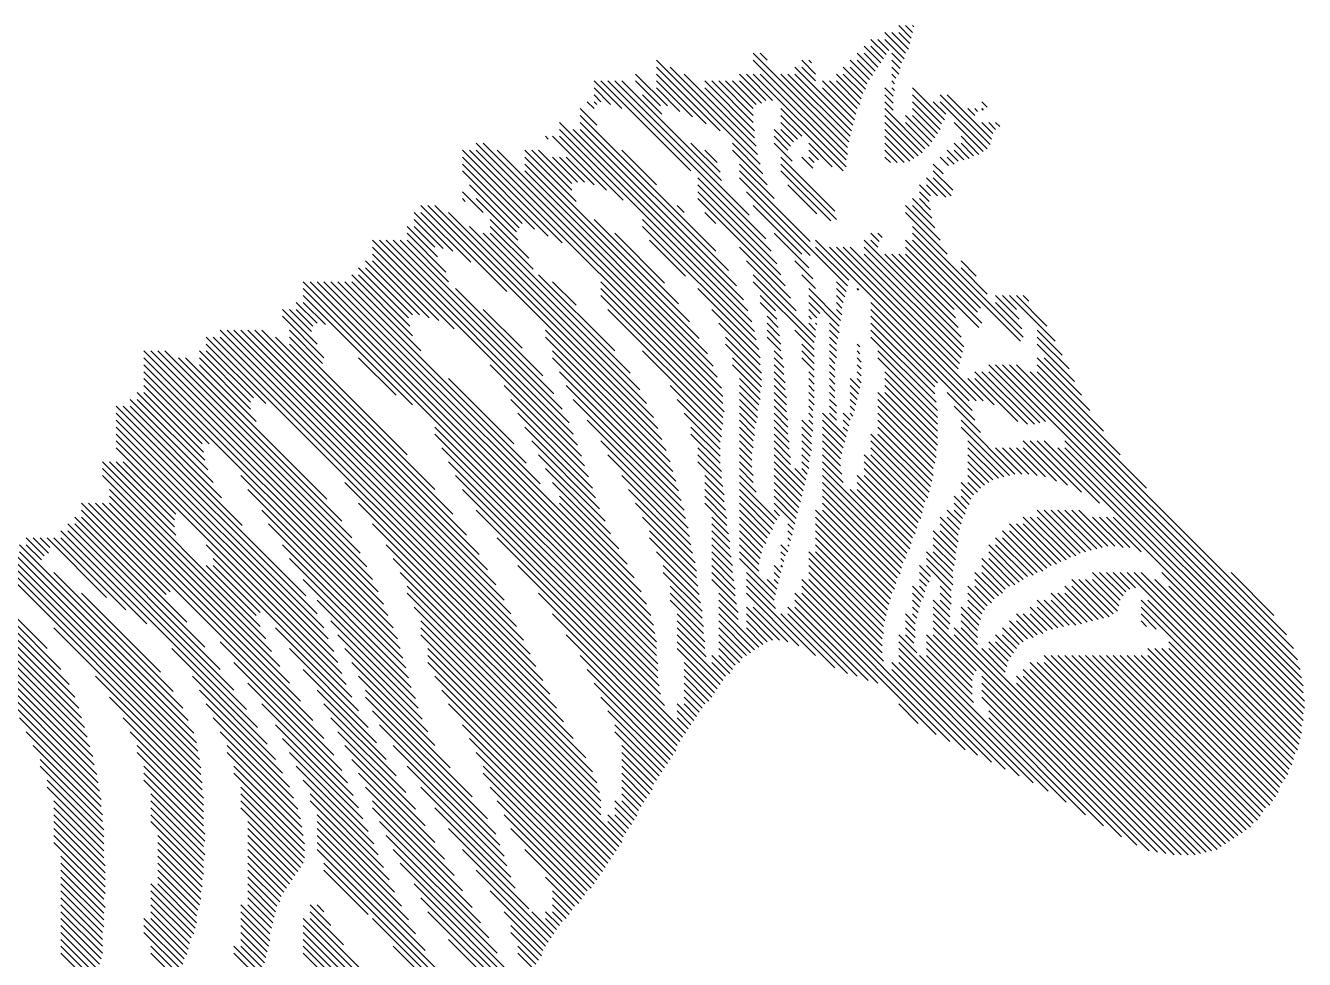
# Model space of a CAD drawing. Header units: inches. Extents: x 855 to 2282, y 843 to 2081.
# Drawn here: x 1631 to 2282, y 1605 to 2081 of the extents above; entities that cross this region are included whole.
import ezdxf

# ---------------------------------------------------------------- set-up
doc = ezdxf.new("R2010")
doc.units = ezdxf.units.IN
doc.header["$MEASUREMENT"] = 0
doc.layers.add('Layer 1', color=7, linetype='Continuous')

# ---------------------------------------------------------------- blocks, each defined once
blk = doc.blocks.new('block 4')
at = {"layer": 'Layer 1', "color": 7, "lineweight": 35}
for points in [[(2075.57, 2080.86), (2081.92, 2074.51)], [(2079.1, 2080.86), (2082.62, 2077.33)], [(2082.62, 2080.86), (2083.33, 2080.15)], [(2061.46, 2073.8), (2069.22, 2066.04)], [(2064.98, 2073.8), (2070.63, 2068.16)], [(2068.51, 2077.33), (2079.1, 2066.75)], [(2068.51, 2073.8), (2078.39, 2063.93)], [(2072.04, 2077.33), (2080.51, 2068.87)], [(2075.57, 2077.33), (2081.21, 2071.69)], [(2001.48, 2066.75), (2049.46, 2018.77)], [(2005.01, 2066.75), (2008.54, 2063.22)], [(2054.4, 2066.75), (2063.57, 2057.58)], [(2057.93, 2070.28), (2066.4, 2061.81)], [(2057.93, 2066.75), (2064.98, 2059.69)], [(2061.46, 2070.28), (2067.81, 2063.93)], [(2072.04, 2066.75), (2076.98, 2061.81)], [(1952.1, 2063.22), (2005.01, 2010.3)], [(1952.1, 2059.69), (1984.55, 2027.24)], [(1959.15, 2059.69), (2003.6, 2015.24)], [(2001.48, 2063.22), (2049.46, 2015.24)], [(2022.65, 2059.69), (2052.28, 2030.06)], [(2026.18, 2063.22), (2033.23, 2056.17)], [(2026.18, 2059.69), (2033.23, 2052.64)], [(2029.71, 2063.22), (2031.12, 2061.81)], [(2047.35, 2059.69), (2058.63, 2048.4)], [(2050.87, 2063.22), (2060.75, 2053.34)], [(2050.87, 2059.69), (2059.34, 2051.23)], [(2054.4, 2063.22), (2062.16, 2055.46)], [(2072.04, 2063.22), (2076.27, 2058.99)], [(2072.04, 2059.69), (2075.57, 2056.17)], [(1920.35, 2052.64), (1934.46, 2038.53)], [(1923.87, 2052.64), (1969.73, 2006.78)], [(1927.4, 2052.64), (2007.83, 1972.2)], [(1930.93, 2052.64), (1999.37, 1984.2)], [(1934.46, 2052.64), (1985.26, 2001.84)], [(1941.51, 2056.17), (1957.74, 2039.94)], [(1941.51, 2052.64), (1954.21, 2039.94)], [(1952.1, 2056.17), (1977.5, 2030.77)], [(1952.1, 2052.64), (1970.44, 2034.29)], [(1966.21, 2056.17), (2002.9, 2019.48)], [(1976.79, 2052.64), (2002.19, 2027.24)], [(1980.32, 2052.64), (2001.48, 2031.47)], [(1983.85, 2052.64), (2001.48, 2035)], [(1987.37, 2052.64), (2001.48, 2038.53)], [(1990.9, 2052.64), (2002.9, 2040.64)], [(1994.43, 2056.17), (2007.83, 2042.76)], [(1994.43, 2052.64), (2005.72, 2041.35)], [(1997.96, 2056.17), (2011.36, 2042.76)], [(2001.48, 2056.17), (2048.76, 2008.89)], [(2005.01, 2056.17), (2048.76, 2012.42)], [(2015.6, 2056.17), (2050.17, 2021.59)], [(2019.12, 2056.17), (2050.87, 2024.42)], [(2022.65, 2056.17), (2051.58, 2027.24)], [(2036.76, 2052.64), (2053.7, 2035.7)], [(2040.29, 2052.64), (2054.4, 2038.53)], [(2043.82, 2056.17), (2056.52, 2043.47)], [(2043.82, 2052.64), (2055.81, 2040.64)], [(2047.35, 2056.17), (2057.22, 2046.29)], [(2072.04, 2056.17), (2074.16, 2054.05)], [(2072.04, 2052.64), (2073.45, 2051.23)], [(1920.35, 2049.11), (1928.81, 2040.64)], [(1952.1, 2049.11), (1964.09, 2037.12)], [(1976.79, 2049.11), (2002.19, 2023.71)], [(2036.76, 2049.11), (2052.99, 2032.88)], [(2068.51, 2049.11), (2072.75, 2044.88)], [(2072.04, 2049.11), (2073.45, 2047.7)], [(2082.62, 2049.11), (2098.85, 2032.88)], [(1916.82, 2042.05), (1920.35, 2038.53)], [(1920.35, 2045.58), (1923.87, 2042.05)], [(1920.35, 2042.05), (1921.76, 2040.64)], [(1945.04, 2045.58), (1954.92, 2035.7)], [(2068.51, 2045.58), (2072.75, 2041.35)], [(2068.51, 2042.05), (2072.75, 2037.82)], [(2082.62, 2045.58), (2097.44, 2030.77)], [(2082.62, 2042.05), (2096.73, 2027.94)], [(2093.21, 2042.05), (2099.56, 2035.7)], [(2096.73, 2045.58), (2122.13, 2020.18)], [(2096.73, 2042.05), (2120.72, 2018.07)], [(2100.26, 2045.58), (2122.84, 2023)], [(2117.9, 2042.05), (2120.72, 2039.23)], [(2121.43, 2042.05), (2121.43, 2042.05)], [(1913.29, 2038.53), (1921.76, 2030.06)], [(1913.29, 2035), (1982.43, 1965.85)], [(2015.6, 2038.53), (2047.35, 2006.78)], [(2015.6, 2035), (2026.18, 2024.42)], [(2068.51, 2038.53), (2088.97, 2018.07)], [(2068.51, 2035), (2087.56, 2015.95)], [(2079.1, 2035), (2092.5, 2021.59)], [(2082.62, 2038.53), (2095.32, 2025.83)], [(2082.62, 2035), (2093.91, 2023.71)], [(2110.85, 2038.53), (2114.37, 2035)], [(2114.37, 2038.53), (2115.78, 2037.12)], [(2117.9, 2038.53), (2118.61, 2037.82)], [(1902.71, 2031.47), (1998.66, 1935.52)], [(1902.71, 2027.94), (2000.78, 1929.87)], [(1909.76, 2027.94), (1996.55, 1941.16)], [(1913.29, 2031.47), (1988.78, 1955.98)], [(1913.29, 2027.94), (1993.02, 1948.22)], [(2012.07, 2027.94), (2020.53, 2019.48)], [(2015.6, 2031.47), (2024.06, 2023)], [(2015.6, 2027.94), (2021.95, 2021.59)], [(2068.51, 2031.47), (2085.45, 2014.54)], [(2068.51, 2027.94), (2083.33, 2013.13)], [(2079.1, 2031.47), (2091.09, 2019.48)], [(2103.79, 2031.47), (2118.61, 2016.65)], [(2117.9, 2031.47), (2123.55, 2025.83)], [(2121.43, 2031.47), (2124.96, 2027.94)], [(2124.96, 2031.47), (2127.07, 2029.35)], [(1860.37, 2020.89), (1985.26, 1896)], [(1863.9, 2020.89), (1983.14, 1901.65)], [(1895.65, 2024.42), (1897.06, 2023)], [(1899.18, 2024.42), (1926.7, 1996.9)], [(1902.71, 2024.42), (1935.16, 1991.96)], [(1969.73, 2020.89), (1984.55, 2006.07)], [(1990.9, 2020.89), (2006.42, 2005.37)], [(2012.07, 2024.42), (2019.12, 2017.36)], [(2012.07, 2020.89), (2021.24, 2011.72)], [(2029.71, 2020.89), (2041.7, 2008.89)], [(2068.51, 2024.42), (2081.21, 2011.72)], [(2068.51, 2020.89), (2078.39, 2011.01)], [(2103.79, 2020.89), (2111.55, 2013.13)], [(2107.32, 2024.42), (2116.49, 2015.24)], [(2107.32, 2020.89), (2113.67, 2014.54)], [(1853.32, 2017.36), (1897.06, 1973.62)], [(1853.32, 2013.83), (1890.01, 1977.14)], [(1856.85, 2017.36), (1904.12, 1970.09)], [(1860.37, 2017.36), (1985.96, 1891.77)], [(1870.96, 2017.36), (1981.02, 1907.29)], [(1885.07, 2017.36), (1911.17, 1991.25)], [(1885.07, 2013.83), (1969.03, 1929.87)], [(1888.6, 2017.36), (1909.06, 1996.9)], [(1892.12, 2017.36), (1909.06, 2000.43)], [(1899.18, 2013.83), (1911.88, 2001.13)], [(1902.71, 2013.83), (1915.41, 2001.13)], [(1906.23, 2013.83), (1920.35, 1999.72)], [(1934.46, 2017.36), (1952.1, 1999.72)], [(1976.79, 2017.36), (1983.14, 2011.01)], [(1990.9, 2017.36), (2008.54, 1999.72)], [(2015.6, 2013.83), (2043.11, 1986.32)], [(2026.18, 2013.83), (2031.82, 2008.19)], [(2029.71, 2017.36), (2034.65, 2012.42)], [(2029.71, 2013.83), (2032.53, 2011.01)], [(2068.51, 2017.36), (2074.86, 2011.01)], [(2068.51, 2013.83), (2071.33, 2011.01)], [(2096.73, 2013.83), (2100.97, 2009.6)], [(2100.26, 2017.36), (2105.91, 2011.72)], [(2100.26, 2013.83), (2103.79, 2010.3)], [(2103.79, 2017.36), (2108.73, 2012.42)], [(1853.32, 2010.3), (1883.66, 1979.97)], [(1885.07, 2010.3), (1973.97, 1921.4)], [(1994.43, 2010.3), (2012.07, 1992.67)], [(2015.6, 2010.3), (2043.82, 1982.08)], [(2093.21, 2010.3), (2098.15, 2005.37)], [(2096.73, 2010.3), (2096.73, 2010.3)], [(1853.32, 2006.78), (1882.25, 1977.85)], [(1885.07, 2006.78), (1978.2, 1913.64)], [(1973.26, 2003.25), (2010.66, 1965.85)], [(1994.43, 2006.78), (2030.41, 1970.79)], [(1994.43, 2003.25), (2049.46, 1948.22)], [(2015.6, 2006.78), (2041, 1981.38)], [(2089.68, 2003.25), (2099.56, 1993.37)], [(2093.21, 2006.78), (2103.08, 1996.9)], [(2093.21, 2003.25), (2102.38, 1994.08)], [(1853.32, 1996.19), (1863.9, 1985.61)], [(1856.85, 1999.72), (1880.83, 1975.73)], [(1973.26, 1999.72), (2013.48, 1959.5)], [(1973.26, 1996.19), (2015.6, 1953.86)], [(1997.96, 1996.19), (2030.41, 1963.74)], [(2019.12, 1999.72), (2033.94, 1984.9)], [(2086.15, 1999.72), (2091.8, 1994.08)], [(2086.15, 1996.19), (2091.09, 1991.25)], [(2089.68, 1999.72), (2095.32, 1994.08)], [(1832.15, 1989.14), (1875.9, 1945.39)], [(1835.68, 1989.14), (1954.92, 1869.9)], [(1839.21, 1989.14), (1952.8, 1875.54)], [(1853.32, 1992.67), (1854.73, 1991.25)], [(1860.37, 1992.67), (1881.54, 1971.5)], [(1962.68, 1989.14), (1966.21, 1985.61)], [(1973.26, 1992.67), (2017.71, 1948.22)], [(2001.48, 1989.14), (2026.18, 1964.44)], [(2079.1, 1989.14), (2096.73, 1971.5)], [(2082.62, 1992.67), (2092.5, 1982.79)], [(2082.62, 1989.14), (2093.91, 1977.85)], [(2086.15, 1992.67), (2091.8, 1987.02)], [(1828.62, 1985.61), (1848.38, 1965.85)], [(1828.62, 1982.08), (1843.44, 1967.27)], [(1832.15, 1985.61), (1857.55, 1960.21)], [(1846.26, 1985.61), (1950.68, 1881.19)], [(1867.43, 1982.08), (1887.18, 1962.33)], [(1920.35, 1982.08), (1963.38, 1939.04)], [(1945.04, 1982.08), (2002.19, 1924.93)], [(1976.79, 1985.61), (1982.43, 1979.97)], [(2079.1, 1985.61), (2100.26, 1964.44)], [(1825.1, 1978.55), (1840.62, 1963.03)], [(1825.1, 1975.03), (1844.85, 1955.27)], [(1828.62, 1978.55), (1839.21, 1967.97)], [(1856.85, 1978.55), (1947.16, 1888.24)], [(1863.9, 1975.03), (1943.63, 1895.3)], [(1867.43, 1978.55), (1889.3, 1956.68)], [(1867.43, 1975.03), (1938.69, 1903.77)], [(1930.93, 1975.03), (1956.33, 1949.63)], [(1945.04, 1978.55), (2002.9, 1920.7)], [(2012.07, 1975.03), (2029.71, 1957.39)], [(2061.46, 1975.03), (2065.69, 1970.79)], [(2064.98, 1975.03), (2067.1, 1972.91)], [(2082.62, 1978.55), (2139.07, 1922.11)], [(2082.62, 1975.03), (2137.66, 1919.99)], [(1807.46, 1971.5), (1911.88, 1867.08)], [(1807.46, 1967.97), (1849.08, 1926.34)], [(1810.98, 1971.5), (1909.76, 1872.72)], [(1814.51, 1971.5), (1907.65, 1878.37)], [(1818.04, 1971.5), (1904.12, 1885.42)], [(1821.57, 1971.5), (1899.88, 1893.18)], [(1825.1, 1971.5), (1846.26, 1950.33)], [(1948.57, 1971.5), (1966.91, 1953.15)], [(1994.43, 1967.97), (2020.53, 1941.87)], [(2033.23, 1971.5), (2115.08, 1889.65)], [(2033.23, 1967.97), (2050.17, 1951.04)], [(2040.29, 1967.97), (2118.61, 1889.65)], [(2043.82, 1967.97), (2105.91, 1905.88)], [(2047.35, 1967.97), (2106.61, 1908.7)], [(2050.87, 1967.97), (2107.32, 1911.53)], [(2057.93, 1971.5), (2107.32, 1922.11)], [(2057.93, 1967.97), (2108.73, 1917.17)], [(2061.46, 1971.5), (2064.98, 1967.97)], [(2079.1, 1971.5), (2115.78, 1934.81)], [(2079.1, 1967.97), (2117.9, 1929.17)], [(2082.62, 1971.5), (2117.2, 1936.93)], [(1807.46, 1964.44), (1841.32, 1930.58)], [(2057.93, 1964.44), (2108.02, 1914.35)], [(2068.51, 1964.44), (2105.91, 1927.05)], [(2072.04, 1964.44), (2104.5, 1931.99)], [(2075.57, 1964.44), (2103.79, 1936.22)], [(2079.1, 1964.44), (2116.49, 1927.05)], [(1800.4, 1957.39), (1825.8, 1931.99)], [(1803.93, 1960.92), (1831.45, 1933.4)], [(1803.93, 1957.39), (1827.92, 1933.4)], [(1807.46, 1960.92), (1836.38, 1931.99)], [(1997.96, 1960.92), (2023.36, 1935.52)], [(2022.65, 1960.92), (2031.82, 1951.74)], [(2107.32, 1960.92), (2115.08, 1953.15)], [(2107.32, 1957.39), (2120.72, 1943.98)], [(1772.18, 1950.33), (1951.39, 1771.12)], [(1775.71, 1950.33), (1950.68, 1775.35)], [(1779.23, 1950.33), (1949.27, 1780.29)], [(1782.76, 1950.33), (1947.16, 1785.94)], [(1786.29, 1950.33), (1944.33, 1792.29)], [(1789.82, 1950.33), (1892.83, 1847.32)], [(1793.35, 1950.33), (1885.77, 1857.9)], [(1796.87, 1953.86), (1827.92, 1922.82)], [(1796.87, 1950.33), (1832.15, 1915.05)], [(1800.4, 1953.86), (1826.51, 1927.75)], [(1892.12, 1953.86), (1930.93, 1915.05)], [(1899.18, 1950.33), (1911.17, 1938.34)], [(1923.87, 1950.33), (1985.96, 1888.24)], [(2001.48, 1953.86), (2033.23, 1922.11)], [(2001.48, 1950.33), (2032.53, 1919.29)], [(2026.18, 1953.86), (2033.23, 1946.8)], [(2043.82, 1950.33), (2048.76, 1945.39)], [(1772.18, 1946.8), (1952.1, 1766.89)], [(1772.18, 1943.28), (1827.92, 1887.54)], [(1849.79, 1946.8), (1894.24, 1902.35)], [(1923.87, 1946.8), (1986.67, 1884.01)], [(1923.87, 1943.28), (1985.96, 1881.19)], [(1973.26, 1946.8), (2004.31, 1915.76)], [(2005.01, 1943.28), (2012.77, 1935.52)], [(2029.71, 1946.8), (2045.93, 1930.58)], [(2029.71, 1943.28), (2045.23, 1927.75)], [(2043.82, 1946.8), (2048.05, 1942.57)], [(2043.82, 1943.28), (2047.35, 1939.75)], [(2054.4, 1946.8), (2055.11, 1946.1)], [(2124.96, 1943.28), (2136.95, 1931.28)], [(2128.48, 1943.28), (2135.54, 1936.22)], [(2132.01, 1943.28), (2155.3, 1919.99)], [(2135.54, 1943.28), (2151.06, 1927.75)], [(2139.07, 1943.28), (2141.89, 1940.45)], [(1761.6, 1936.22), (1779.23, 1918.58)], [(1765.12, 1936.22), (1776.41, 1924.93)], [(1768.65, 1939.75), (1779.23, 1929.17)], [(1768.65, 1936.22), (1777.12, 1927.75)], [(1772.18, 1939.75), (1783.47, 1928.46)], [(1863.9, 1936.22), (1883.66, 1916.47)], [(1927.4, 1936.22), (1985.96, 1877.66)], [(1980.32, 1936.22), (2005.01, 1911.53)], [(2005.01, 1939.75), (2013.48, 1931.28)], [(2029.71, 1939.75), (2035.35, 1934.1)], [(2029.71, 1936.22), (2033.94, 1931.99)], [(2043.82, 1939.75), (2046.64, 1936.93)], [(2043.82, 1936.22), (2046.64, 1933.4)], [(2061.46, 1939.75), (2111.55, 1889.65)], [(2061.46, 1936.22), (2112.96, 1884.72)], [(2124.96, 1939.75), (2138.36, 1926.34)], [(1761.6, 1932.69), (1782.76, 1911.53)], [(1983.85, 1929.17), (2005.01, 1908)], [(2008.54, 1932.69), (2014.18, 1927.05)], [(2008.54, 1929.17), (2014.89, 1922.82)], [(2029.71, 1932.69), (2031.12, 1931.28)], [(2029.71, 1929.17), (2033.23, 1925.64)], [(2033.23, 1929.17), (2033.94, 1928.46)], [(2040.29, 1929.17), (2045.23, 1924.23)], [(2061.46, 1932.69), (2095.32, 1898.83)], [(2061.46, 1929.17), (2093.91, 1896.71)], [(1729.85, 1925.64), (1880.83, 1774.65)], [(1733.37, 1925.64), (1878.01, 1781)], [(1736.9, 1925.64), (1874.48, 1788.05)], [(1740.43, 1925.64), (1870.25, 1795.82)], [(1743.96, 1925.64), (1866.02, 1803.58)], [(1747.48, 1925.64), (1861.78, 1811.34)], [(1751.01, 1925.64), (1855.43, 1821.22)], [(1765.12, 1925.64), (1782.06, 1908.7)], [(1895.65, 1925.64), (1957.03, 1864.25)], [(2008.54, 1925.64), (2015.6, 1918.58)], [(2022.65, 1925.64), (2032.53, 1915.76)], [(2040.29, 1925.64), (2044.52, 1921.4)], [(2061.46, 1925.64), (2093.91, 1893.18)], [(2146.12, 1925.64), (2158.82, 1912.94)], [(1722.79, 1922.11), (1890.71, 1754.19)], [(1722.79, 1918.58), (1753.13, 1888.24)], [(1726.32, 1922.11), (1887.89, 1760.54)], [(1729.85, 1922.11), (1884.36, 1767.59)], [(1758.07, 1922.11), (1848.38, 1831.8)], [(1765.12, 1922.11), (1825.1, 1862.14)], [(1765.12, 1918.58), (1839.21, 1844.5)], [(1895.65, 1922.11), (1959.15, 1858.61)], [(1987.37, 1922.11), (2005.72, 1903.77)], [(1987.37, 1918.58), (2005.72, 1900.24)], [(2008.54, 1922.11), (2015.6, 1915.05)], [(2026.18, 1918.58), (2032.53, 1912.23)], [(2040.29, 1922.11), (2043.82, 1918.58)], [(2040.29, 1918.58), (2043.82, 1915.05)], [(2054.4, 1918.58), (2055.81, 1917.17)], [(2061.46, 1922.11), (2094.62, 1888.95)], [(2146.12, 1922.11), (2162.35, 1905.88)], [(2146.12, 1918.58), (2165.17, 1899.53)], [(1691.04, 1915.05), (1807.46, 1798.64)], [(1691.04, 1911.53), (1810.28, 1792.29)], [(1694.57, 1915.05), (1804.63, 1804.99)], [(1698.1, 1915.05), (1801.11, 1812.04)], [(1701.62, 1915.05), (1796.87, 1819.8)], [(1708.68, 1911.53), (1791.93, 1828.27)], [(1712.21, 1911.53), (1784.17, 1839.56)], [(1719.26, 1915.05), (1745.37, 1888.95)], [(1719.26, 1911.53), (1745.37, 1885.42)], [(1722.79, 1915.05), (1746.78, 1891.07)], [(1800.4, 1911.53), (1819.45, 1892.48)], [(1899.18, 1915.05), (1960.56, 1853.67)], [(1899.18, 1911.53), (1961.97, 1848.73)], [(1945.04, 1915.05), (1985.26, 1874.84)], [(1990.9, 1911.53), (2005.72, 1896.71)], [(2012.07, 1915.05), (2016.3, 1910.82)], [(2012.07, 1911.53), (2017.01, 1906.59)], [(2026.18, 1915.05), (2032.53, 1908.7)], [(2026.18, 1911.53), (2032.53, 1905.18)], [(2040.29, 1915.05), (2043.82, 1911.53)], [(2040.29, 1911.53), (2043.11, 1908.7)], [(2054.4, 1915.05), (2055.81, 1913.64)], [(2054.4, 1911.53), (2056.52, 1909.41)], [(2064.98, 1915.05), (2095.32, 1884.72)], [(2064.98, 1911.53), (2095.32, 1881.19)], [(2146.12, 1911.53), (2172.93, 1884.72)], [(2149.65, 1911.53), (2168.7, 1892.48)], [(1691.04, 1908), (1813.1, 1785.94)], [(1691.04, 1904.47), (1815.22, 1780.29)], [(1719.26, 1908), (1748.19, 1879.07)], [(1867.43, 1908), (1914, 1861.43)], [(1902.71, 1904.47), (1963.38, 1843.79)], [(1990.9, 1908), (2005.01, 1893.89)], [(2012.07, 1908), (2017.01, 1903.06)], [(2012.07, 1904.47), (2017.71, 1898.83)], [(2029.71, 1904.47), (2032.53, 1901.65)], [(2040.29, 1908), (2043.11, 1905.18)], [(2040.29, 1904.47), (2043.11, 1901.65)], [(2054.4, 1908), (2056.52, 1905.88)], [(2054.4, 1904.47), (2056.52, 1902.35)], [(2068.51, 1904.47), (2095.32, 1877.66)], [(2114.37, 1904.47), (2141.18, 1877.66)], [(2117.9, 1904.47), (2144.71, 1877.66)], [(2121.43, 1908), (2150.36, 1879.07)], [(2121.43, 1904.47), (2147.53, 1878.37)], [(2124.96, 1908), (2280.18, 1752.78)], [(2128.48, 1908), (2278.77, 1757.72)], [(2132.01, 1908), (2276.65, 1763.36)], [(2135.54, 1908), (2273.12, 1770.42)], [(2142.6, 1904.47), (2201.86, 1845.2)], [(2146.12, 1908), (2179.99, 1874.13)], [(2146.12, 1904.47), (2188.46, 1862.14)], [(1691.04, 1900.94), (1724.2, 1867.78)], [(1691.04, 1897.42), (1720.67, 1867.78)], [(1846.26, 1900.94), (1879.42, 1867.78)], [(1874.48, 1897.42), (1915.41, 1856.49)], [(1906.23, 1897.42), (1964.8, 1838.85)], [(1959.15, 1897.42), (1985.26, 1871.31)], [(1994.43, 1900.94), (2005.01, 1890.36)], [(1994.43, 1897.42), (2004.31, 1887.54)], [(2012.07, 1900.94), (2017.71, 1895.3)], [(2012.07, 1897.42), (2018.42, 1891.07)], [(2029.71, 1900.94), (2032.53, 1898.12)], [(2029.71, 1897.42), (2032.53, 1894.59)], [(2040.29, 1900.94), (2043.11, 1898.12)], [(2040.29, 1897.42), (2043.11, 1894.59)], [(2050.87, 1900.94), (2055.81, 1896)], [(2050.87, 1897.42), (2055.11, 1893.18)], [(2054.4, 1900.94), (2056.52, 1898.83)], [(2068.51, 1900.94), (2095.32, 1874.13)], [(2068.51, 1897.42), (2095.32, 1870.6)], [(2110.85, 1900.94), (2124.25, 1887.54)], [(2114.37, 1900.94), (2136.25, 1879.07)], [(1683.98, 1890.36), (1726.32, 1848.03)], [(1687.51, 1893.89), (1722.08, 1859.32)], [(1687.51, 1890.36), (1723.5, 1854.38)], [(1691.04, 1893.89), (1721.38, 1863.55)], [(1878.01, 1890.36), (1917.52, 1850.85)], [(1909.76, 1890.36), (1966.21, 1833.92)], [(1962.68, 1890.36), (1984.55, 1868.49)], [(1994.43, 1893.89), (2003.6, 1884.72)], [(1994.43, 1890.36), (2003.6, 1881.19)], [(2012.07, 1893.89), (2018.42, 1887.54)], [(2012.07, 1890.36), (2018.42, 1884.01)], [(2029.71, 1893.89), (2032.53, 1891.07)], [(2029.71, 1890.36), (2032.53, 1887.54)], [(2040.29, 1893.89), (2043.11, 1891.07)], [(2040.29, 1890.36), (2043.82, 1886.83)], [(2050.87, 1893.89), (2054.4, 1890.36)], [(2050.87, 1890.36), (2053.7, 1887.54)], [(2064.98, 1893.89), (2094.62, 1864.25)], [(2064.98, 1890.36), (2094.62, 1860.73)], [(2068.51, 1893.89), (2095.32, 1867.08)], [(2100.26, 1893.89), (2114.37, 1879.78)], [(1676.93, 1886.83), (1773.59, 1790.17)], [(1676.93, 1883.3), (1779.23, 1781)], [(1680.46, 1886.83), (1741.13, 1826.15)], [(1683.98, 1886.83), (1730.55, 1840.27)], [(1881.54, 1883.3), (1919.64, 1845.2)], [(1966.21, 1883.3), (1984.55, 1864.96)], [(1994.43, 1886.83), (2002.9, 1878.37)], [(1994.43, 1883.3), (2002.19, 1875.54)], [(2012.07, 1886.83), (2019.12, 1879.78)], [(2012.07, 1883.3), (2019.12, 1876.25)], [(2029.71, 1886.83), (2031.82, 1884.72)], [(2029.71, 1883.3), (2031.82, 1881.19)], [(2036.76, 1883.3), (2048.76, 1871.31)], [(2040.29, 1886.83), (2043.82, 1883.3)], [(2040.29, 1883.3), (2043.82, 1879.78)], [(2047.35, 1883.3), (2050.87, 1879.78)], [(2050.87, 1886.83), (2052.99, 1884.72)], [(2050.87, 1883.3), (2052.28, 1881.89)], [(2064.98, 1886.83), (2093.91, 1857.9)], [(2064.98, 1883.3), (2093.21, 1855.08)], [(2103.79, 1886.83), (2117.2, 1873.43)], [(1676.93, 1879.78), (1782.76, 1773.94)], [(1916.82, 1879.78), (1966.91, 1829.68)], [(1994.43, 1879.78), (2002.19, 1872.02)], [(2012.07, 1879.78), (2019.12, 1872.72)], [(2026.18, 1879.78), (2031.82, 1874.13)], [(2029.71, 1879.78), (2031.82, 1877.66)], [(2036.76, 1879.78), (2048.05, 1868.49)], [(2047.35, 1879.78), (2050.17, 1876.95)], [(2064.98, 1879.78), (2093.21, 1851.55)], [(2107.32, 1879.78), (2134.83, 1852.26)], [(1676.93, 1876.25), (1784.88, 1768.3)], [(1676.93, 1872.72), (1787.7, 1761.95)], [(1839.21, 1876.25), (1952.1, 1763.36)], [(1839.21, 1872.72), (1952.1, 1759.83)], [(1885.07, 1876.25), (1921.05, 1840.27)], [(1969.73, 1876.25), (1984.55, 1861.43)], [(1969.73, 1872.72), (1984.55, 1857.9)], [(1994.43, 1876.25), (2001.48, 1869.19)], [(1994.43, 1872.72), (2001.48, 1865.67)], [(2012.07, 1876.25), (2019.83, 1868.49)], [(2012.07, 1872.72), (2019.83, 1864.96)], [(2026.18, 1876.25), (2031.12, 1871.31)], [(2026.18, 1872.72), (2031.12, 1867.78)], [(2036.76, 1876.25), (2047.35, 1865.67)], [(2036.76, 1872.72), (2046.64, 1862.84)], [(2047.35, 1876.25), (2049.46, 1874.13)], [(2061.46, 1872.72), (2091.09, 1843.09)], [(2064.98, 1876.25), (2092.5, 1848.73)], [(2064.98, 1872.72), (2091.8, 1845.91)], [(2107.32, 1876.25), (2132.01, 1851.55)], [(1676.93, 1869.19), (1789.82, 1756.3)], [(1676.93, 1865.67), (1791.93, 1750.66)], [(1842.73, 1865.67), (1952.8, 1755.6)], [(1888.6, 1869.19), (1923.17, 1834.62)], [(1923.87, 1869.19), (1968.32, 1824.74)], [(1973.26, 1865.67), (1985.26, 1853.67)], [(1994.43, 1869.19), (2000.78, 1862.84)], [(1994.43, 1865.67), (2000.78, 1859.32)], [(2012.07, 1869.19), (2020.53, 1860.73)], [(2012.07, 1865.67), (2020.53, 1857.2)], [(2026.18, 1869.19), (2031.12, 1864.25)], [(2026.18, 1865.67), (2030.41, 1861.43)], [(2036.76, 1869.19), (2045.93, 1860.02)], [(2036.76, 1865.67), (2045.93, 1856.49)], [(2061.46, 1869.19), (2090.38, 1840.27)], [(2061.46, 1865.67), (2088.97, 1838.15)], [(2110.85, 1869.19), (2129.19, 1850.85)], [(2110.85, 1865.67), (2126.37, 1850.14)], [(2124.96, 1865.67), (2138.36, 1852.26)], [(2128.48, 1865.67), (2141.89, 1852.26)], [(2132.01, 1865.67), (2146.12, 1851.55)], [(2135.54, 1865.67), (2150.36, 1850.85)], [(2139.07, 1869.19), (2161.65, 1846.62)], [(2139.07, 1865.67), (2156, 1848.73)], [(2142.6, 1869.19), (2168.7, 1843.09)], [(2146.12, 1869.19), (2177.87, 1837.44)], [(2149.65, 1869.19), (2282.3, 1736.55)], [(2156.71, 1865.67), (2281.59, 1740.78)], [(2160.23, 1869.19), (2280.88, 1748.54)], [(2160.23, 1865.67), (2281.59, 1744.31)], [(1669.87, 1858.61), (1707.27, 1821.22)], [(1673.4, 1858.61), (1706.56, 1825.45)], [(1676.93, 1858.61), (1706.56, 1828.98)], [(1680.46, 1858.61), (1707.27, 1831.8)], [(1846.26, 1858.61), (1952.8, 1752.07)], [(1892.12, 1862.14), (1925.99, 1828.27)], [(1927.4, 1862.14), (1969.03, 1820.51)], [(1973.26, 1862.14), (1985.26, 1850.14)], [(1973.26, 1858.61), (1985.96, 1845.91)], [(1994.43, 1862.14), (2000.78, 1855.79)], [(1994.43, 1858.61), (2001.48, 1851.55)], [(2012.07, 1862.14), (2027.59, 1846.62)], [(2012.07, 1858.61), (2026.88, 1843.79)], [(2026.18, 1862.14), (2029.71, 1858.61)], [(2026.18, 1858.61), (2029.71, 1855.08)], [(2036.76, 1862.14), (2046.64, 1852.26)], [(2036.76, 1858.61), (2047.35, 1848.03)], [(2057.93, 1862.14), (2087.56, 1832.5)], [(2057.93, 1858.61), (2086.86, 1829.68)], [(2061.46, 1862.14), (2088.27, 1835.33)], [(2110.85, 1862.14), (2123.55, 1849.44)], [(2110.85, 1858.61), (2121.43, 1848.03)], [(1669.87, 1855.08), (1750.31, 1774.65)], [(1669.87, 1851.55), (1753.13, 1768.3)], [(1740.43, 1851.55), (1818.04, 1773.94)], [(1849.79, 1851.55), (1952.8, 1748.54)], [(1895.65, 1855.08), (1928.81, 1821.92)], [(1934.46, 1851.55), (1969.73, 1816.28)], [(1976.79, 1851.55), (1986.67, 1841.68)], [(1994.43, 1855.08), (2001.48, 1848.03)], [(1994.43, 1851.55), (2002.9, 1843.09)], [(2012.07, 1855.08), (2026.18, 1840.97)], [(2012.07, 1851.55), (2025.47, 1838.15)], [(2022.65, 1855.08), (2028.3, 1849.44)], [(2026.18, 1855.08), (2029, 1852.26)], [(2036.76, 1855.08), (2079.8, 1812.04)], [(2036.76, 1851.55), (2079.1, 1809.22)], [(2054.4, 1851.55), (2084.03, 1821.92)], [(2057.93, 1855.08), (2085.45, 1827.57)], [(2057.93, 1851.55), (2084.74, 1824.74)], [(2110.85, 1855.08), (2119.31, 1846.62)], [(2110.85, 1851.55), (2117.2, 1845.2)], [(1673.4, 1844.5), (1755.95, 1761.95)], [(1743.96, 1844.5), (1820.16, 1768.3)], [(1793.35, 1848.03), (1894.24, 1747.13)], [(1853.32, 1844.5), (1953.51, 1744.31)], [(1899.18, 1848.03), (1933.05, 1814.16)], [(1937.98, 1844.5), (1970.44, 1812.04)], [(1976.79, 1848.03), (1986.67, 1838.15)], [(1976.79, 1844.5), (1987.37, 1833.92)], [(1994.43, 1848.03), (2013.48, 1828.98)], [(1994.43, 1844.5), (2012.07, 1826.86)], [(2012.07, 1848.03), (2024.77, 1835.33)], [(2012.07, 1844.5), (2024.06, 1832.5)], [(2036.76, 1848.03), (2077.68, 1807.1)], [(2036.76, 1844.5), (2076.98, 1804.28)], [(2050.87, 1844.5), (2081.21, 1814.16)], [(2054.4, 1848.03), (2082.62, 1819.8)], [(2054.4, 1844.5), (2081.92, 1816.98)], [(2107.32, 1848.03), (2113.67, 1841.68)], [(2107.32, 1844.5), (2112.26, 1839.56)], [(2110.85, 1848.03), (2115.78, 1843.09)], [(1673.4, 1840.97), (1760.18, 1754.19)], [(1902.71, 1840.97), (1937.28, 1806.4)], [(1976.79, 1840.97), (1988.08, 1829.68)], [(1994.43, 1840.97), (2011.36, 1824.04)], [(2012.07, 1840.97), (2023.36, 1829.68)], [(2036.76, 1840.97), (2076.27, 1801.46)], [(2103.79, 1840.97), (2110.14, 1834.62)], [(2107.32, 1840.97), (2111.55, 1836.74)], [(1659.29, 1837.44), (1704.45, 1792.29)], [(1659.29, 1833.92), (1702.33, 1790.88)], [(1662.82, 1837.44), (1782.76, 1717.5)], [(1666.35, 1837.44), (1777.12, 1726.67)], [(1669.87, 1837.44), (1770.77, 1736.55)], [(1673.4, 1837.44), (1765.12, 1745.72)], [(1751.01, 1833.92), (1821.57, 1763.36)], [(1800.4, 1837.44), (1897.77, 1740.08)], [(1860.37, 1833.92), (1954.21, 1740.08)], [(1902.71, 1837.44), (1940.81, 1799.34)], [(1941.51, 1837.44), (1971.85, 1807.1)], [(1976.79, 1837.44), (1988.08, 1826.15)], [(1994.43, 1837.44), (2009.95, 1821.92)], [(1994.43, 1833.92), (2008.54, 1819.8)], [(2012.07, 1837.44), (2022.65, 1826.86)], [(2012.07, 1833.92), (2014.89, 1831.09)], [(2033.23, 1833.92), (2073.45, 1793.7)], [(2036.76, 1837.44), (2074.86, 1799.34)], [(2036.76, 1833.92), (2074.16, 1796.52)], [(2100.26, 1833.92), (2107.32, 1826.86)], [(2103.79, 1837.44), (2109.43, 1831.8)], [(2103.79, 1833.92), (2108.02, 1829.68)], [(2146.12, 1833.92), (2168, 1812.04)], [(2149.65, 1833.92), (2170.82, 1812.75)], [(2153.18, 1833.92), (2173.64, 1813.45)], [(2156.71, 1833.92), (2176.46, 1814.16)], [(2160.23, 1833.92), (2179.28, 1814.87)], [(2163.76, 1833.92), (2182.11, 1815.57)], [(2167.29, 1833.92), (2185.63, 1815.57)], [(1652.23, 1826.86), (1736.9, 1742.19)], [(1655.76, 1830.39), (1722.08, 1764.07)], [(1655.76, 1826.86), (1729.85, 1752.78)], [(1659.29, 1830.39), (1712.91, 1776.77)], [(1754.54, 1826.86), (1822.98, 1758.42)], [(1807.46, 1826.86), (1901.3, 1733.02)], [(1945.04, 1830.39), (1972.56, 1802.87)], [(1980.32, 1830.39), (1988.78, 1821.92)], [(1980.32, 1826.86), (1989.49, 1817.69)], [(1994.43, 1830.39), (2007.83, 1816.98)], [(1994.43, 1826.86), (2006.42, 1814.87)], [(2019.12, 1826.86), (2021.95, 1824.04)], [(2033.23, 1830.39), (2072.04, 1791.58)], [(2033.23, 1826.86), (2071.33, 1788.76)], [(2096.73, 1830.39), (2105.91, 1821.22)], [(2096.73, 1826.86), (2105.91, 1817.69)], [(2100.26, 1830.39), (2106.61, 1824.04)], [(2132.01, 1826.86), (2153.18, 1805.69)], [(2135.54, 1826.86), (2156, 1806.4)], [(2139.07, 1830.39), (2160.94, 1808.52)], [(2139.07, 1826.86), (2158.12, 1807.81)], [(2142.6, 1830.39), (2163.06, 1809.93)], [(2146.12, 1830.39), (2165.88, 1810.63)], [(2174.35, 1830.39), (2189.87, 1814.87)], [(2177.87, 1830.39), (2193.4, 1814.87)], [(2181.4, 1830.39), (2199.04, 1812.75)], [(2184.93, 1830.39), (2282.3, 1733.02)], [(1631.07, 1819.8), (1640.24, 1810.63)], [(1634.6, 1819.8), (1642.36, 1812.04)], [(1638.12, 1819.8), (1643.06, 1814.87)], [(1641.65, 1819.8), (1671.99, 1789.47)], [(1645.18, 1819.8), (1681.87, 1783.12)], [(1648.71, 1823.33), (1748.9, 1723.14)], [(1648.71, 1819.8), (1692.45, 1776.06)], [(1652.23, 1823.33), (1743.25, 1732.32)], [(1870.96, 1819.8), (1956.33, 1734.43)], [(1948.57, 1823.33), (1972.56, 1799.34)], [(1948.57, 1819.8), (1973.26, 1795.11)], [(1980.32, 1823.33), (1989.49, 1814.16)], [(1980.32, 1819.8), (1990.2, 1809.93)], [(1994.43, 1823.33), (2005.72, 1812.04)], [(1994.43, 1819.8), (2005.01, 1809.22)], [(2019.12, 1823.33), (2021.24, 1821.22)], [(2019.12, 1819.8), (2020.53, 1818.39)], [(2033.23, 1823.33), (2070.63, 1785.94)], [(2033.23, 1819.8), (2069.92, 1783.12)], [(2093.21, 1823.33), (2104.5, 1812.04)], [(2093.21, 1819.8), (2104.5, 1808.52)], [(2096.73, 1823.33), (2105.2, 1814.87)], [(2124.96, 1819.8), (2144.01, 1800.75)], [(2128.48, 1823.33), (2148.95, 1802.87)], [(2128.48, 1819.8), (2146.12, 1802.17)], [(2132.01, 1823.33), (2151.06, 1804.28)], [(1613.43, 1812.75), (1719.26, 1706.92)], [(1616.96, 1812.75), (1718.56, 1711.15)], [(1620.48, 1812.75), (1717.85, 1715.38)], [(1624.01, 1812.75), (1716.44, 1720.32)], [(1627.54, 1816.28), (1710.8, 1733.02)], [(1627.54, 1812.75), (1713.62, 1726.67)], [(1631.07, 1816.28), (1638.83, 1808.52)], [(1645.18, 1812.75), (1645.18, 1812.75)], [(1722.79, 1816.28), (1794.05, 1745.02)], [(1761.6, 1816.28), (1824.39, 1753.48)], [(1814.51, 1816.28), (1904.82, 1725.97)], [(1952.1, 1812.75), (1973.97, 1790.88)], [(1980.32, 1816.28), (1990.9, 1805.69)], [(1980.32, 1812.75), (1990.9, 1802.17)], [(1994.43, 1816.28), (2004.31, 1806.4)], [(1994.43, 1812.75), (2004.31, 1802.87)], [(2015.6, 1816.28), (2019.12, 1812.75)], [(2015.6, 1812.75), (2017.71, 1810.63)], [(2019.12, 1816.28), (2019.83, 1815.57)], [(2029.71, 1812.75), (2067.81, 1774.65)], [(2033.23, 1816.28), (2069.22, 1780.29)], [(2033.23, 1812.75), (2068.51, 1777.47)], [(2089.68, 1812.75), (2103.08, 1799.34)], [(2093.21, 1816.28), (2103.79, 1805.69)], [(2093.21, 1812.75), (2103.08, 1802.87)], [(2121.43, 1816.28), (2139.07, 1798.64)], [(2121.43, 1812.75), (2136.95, 1797.23)], [(2124.96, 1816.28), (2141.18, 1800.05)], [(1595.79, 1805.69), (1648.71, 1752.78)], [(1613.43, 1809.22), (1719.97, 1702.68)], [(1722.79, 1805.69), (1748.19, 1780.29)], [(1726.32, 1809.22), (1796.87, 1738.67)], [(1726.32, 1805.69), (1750.31, 1781.7)], [(1765.12, 1809.22), (1825.8, 1748.54)], [(1818.04, 1809.22), (1909.76, 1717.5)], [(1881.54, 1805.69), (1966.91, 1720.32)], [(1955.62, 1805.69), (1974.67, 1786.64)], [(1980.32, 1809.22), (1991.61, 1797.93)], [(1980.32, 1805.69), (1992.31, 1793.7)], [(1994.43, 1809.22), (2012.77, 1790.88)], [(2012.07, 1805.69), (2015.6, 1802.17)], [(2015.6, 1809.22), (2017.01, 1807.81)], [(2015.6, 1805.69), (2016.3, 1804.99)], [(2029.71, 1809.22), (2067.81, 1771.12)], [(2029.71, 1805.69), (2067.1, 1768.3)], [(2086.15, 1805.69), (2091.8, 1800.05)], [(2089.68, 1809.22), (2103.08, 1795.82)], [(2089.68, 1805.69), (2102.38, 1792.99)], [(2117.9, 1809.22), (2132.01, 1795.11)], [(2117.9, 1805.69), (2129.9, 1793.7)], [(2121.43, 1809.22), (2134.83, 1795.82)], [(1578.15, 1798.64), (1663.52, 1713.27)], [(1581.68, 1798.64), (1662.11, 1718.2)], [(1585.21, 1802.17), (1659.29, 1728.08)], [(1585.21, 1798.64), (1660.7, 1723.14)], [(1588.73, 1802.17), (1657.88, 1733.02)], [(1592.26, 1802.17), (1655.76, 1738.67)], [(1595.79, 1802.17), (1652.94, 1745.02)], [(1645.18, 1802.17), (1705.86, 1741.49)], [(1772.18, 1798.64), (1827.21, 1743.6)], [(1821.57, 1802.17), (1916.11, 1707.62)], [(1955.62, 1802.17), (1975.38, 1782.41)], [(1980.32, 1802.17), (1992.31, 1790.17)], [(1980.32, 1798.64), (1993.02, 1785.94)], [(1997.96, 1802.17), (2012.07, 1788.05)], [(1997.96, 1798.64), (2012.77, 1783.82)], [(2008.54, 1798.64), (2013.48, 1793.7)], [(2012.07, 1802.17), (2014.89, 1799.34)], [(2012.07, 1798.64), (2014.18, 1796.52)], [(2026.18, 1798.64), (2067.81, 1757.01)], [(2029.71, 1802.17), (2067.1, 1764.77)], [(2029.71, 1798.64), (2067.1, 1761.24)], [(2086.15, 1802.17), (2091.09, 1797.23)], [(2086.15, 1798.64), (2089.68, 1795.11)], [(2114.37, 1802.17), (2126.37, 1790.17)], [(2114.37, 1798.64), (2124.25, 1788.76)], [(2117.9, 1802.17), (2128.48, 1791.58)], [(2163.76, 1798.64), (2182.81, 1779.59)], [(2167.29, 1798.64), (2184.93, 1781)], [(2170.82, 1798.64), (2187.05, 1782.41)], [(2174.35, 1802.17), (2188.46, 1788.05)], [(2174.35, 1798.64), (2187.75, 1785.23)], [(2177.87, 1802.17), (2189.87, 1790.17)], [(2181.4, 1802.17), (2191.28, 1792.29)], [(2184.93, 1802.17), (2193.4, 1793.7)], [(2188.46, 1802.17), (2196.22, 1794.4)], [(2191.98, 1802.17), (2279.47, 1714.68)], [(2195.51, 1802.17), (2280.18, 1717.5)], [(2199.04, 1802.17), (2280.88, 1720.32)], [(2206.1, 1798.64), (2280.88, 1723.85)], [(2209.62, 1802.17), (2281.59, 1730.2)], [(2244.9, 1802.17), (2266.77, 1780.29)], [(1571.1, 1795.11), (1667.05, 1699.15)], [(1574.62, 1795.11), (1665.64, 1704.09)], [(1578.15, 1795.11), (1664.93, 1708.33)], [(1825.1, 1795.11), (1919.64, 1700.57)], [(1959.15, 1795.11), (1975.38, 1778.88)], [(1997.96, 1795.11), (2033.23, 1759.83)], [(2026.18, 1795.11), (2109.43, 1711.85)], [(2082.62, 1795.11), (2088.27, 1789.47)], [(2086.15, 1795.11), (2088.97, 1792.29)], [(2096.73, 1795.11), (2102.38, 1789.47)], [(2110.85, 1795.11), (2120.72, 1785.23)], [(2114.37, 1795.11), (2122.84, 1786.64)], [(2160.23, 1795.11), (2177.17, 1778.18)], [(2163.76, 1795.11), (2179.99, 1778.88)], [(2213.15, 1795.11), (2281.59, 1726.67)], [(1616.96, 1788.05), (1641.65, 1763.36)], [(1659.29, 1791.58), (1699.51, 1751.37)], [(1779.23, 1788.05), (1829.33, 1737.96)], [(1825.1, 1791.58), (1921.76, 1694.92)], [(1892.12, 1791.58), (1965.5, 1718.2)], [(1959.15, 1791.58), (1976.08, 1774.65)], [(1959.15, 1788.05), (1976.08, 1771.12)], [(1983.85, 1791.58), (1993.72, 1781.7)], [(1983.85, 1788.05), (1993.72, 1778.18)], [(1997.96, 1791.58), (2024.77, 1764.77)], [(2022.65, 1791.58), (2094.62, 1719.62)], [(2022.65, 1788.05), (2064.98, 1745.72)], [(2026.18, 1791.58), (2101.67, 1716.09)], [(2082.62, 1791.58), (2086.86, 1787.35)], [(2082.62, 1788.05), (2086.15, 1784.53)], [(2093.21, 1788.05), (2101.67, 1779.59)], [(2096.73, 1791.58), (2102.38, 1785.94)], [(2096.73, 1788.05), (2101.67, 1783.12)], [(2110.85, 1791.58), (2119.31, 1783.12)], [(2110.85, 1788.05), (2117.9, 1781)], [(2146.12, 1788.05), (2159.53, 1774.65)], [(2149.65, 1788.05), (2162.35, 1775.35)], [(2153.18, 1791.58), (2168.7, 1776.06)], [(2153.18, 1788.05), (2165.88, 1775.35)], [(2156.71, 1791.58), (2171.52, 1776.77)], [(2160.23, 1791.58), (2174.35, 1777.47)], [(2199.04, 1788.05), (2277.36, 1709.74)], [(2202.57, 1788.05), (2278.77, 1711.85)], [(1828.62, 1784.53), (1923.17, 1689.98)], [(1899.18, 1781), (1964.09, 1716.09)], [(1962.68, 1781), (1976.79, 1766.89)], [(1983.85, 1784.53), (2004.31, 1764.07)], [(1983.85, 1781), (2002.19, 1762.65)], [(1997.96, 1784.53), (2014.89, 1767.59)], [(1997.96, 1781), (2011.36, 1767.59)], [(2001.48, 1784.53), (2019.12, 1766.89)], [(2015.6, 1781), (2043.11, 1753.48)], [(2019.12, 1784.53), (2054.4, 1749.25)], [(2019.12, 1781), (2049.46, 1750.66)], [(2022.65, 1784.53), (2060.05, 1747.13)], [(2079.1, 1781), (2084.03, 1776.06)], [(2082.62, 1784.53), (2085.45, 1781.7)], [(2082.62, 1781), (2084.74, 1778.88)], [(2093.21, 1784.53), (2101.67, 1776.06)], [(2093.21, 1781), (2100.97, 1773.24)], [(2107.32, 1784.53), (2116.49, 1775.35)], [(2107.32, 1781), (2115.78, 1772.53)], [(2110.85, 1784.53), (2117.2, 1778.18)], [(2135.54, 1781), (2146.12, 1770.42)], [(2139.07, 1781), (2148.95, 1771.12)], [(2142.6, 1784.53), (2153.88, 1773.24)], [(2142.6, 1781), (2151.06, 1772.53)], [(2146.12, 1784.53), (2156.71, 1773.94)], [(2199.04, 1784.53), (2276.65, 1706.92)], [(2199.04, 1781), (2206.8, 1773.24)], [(1645.18, 1773.94), (1719.97, 1699.15)], [(1758.07, 1773.94), (1800.4, 1731.61)], [(1786.29, 1777.47), (1830.74, 1733.02)], [(1832.15, 1777.47), (1923.87, 1685.75)], [(1832.15, 1773.94), (1923.87, 1682.22)], [(1962.68, 1777.47), (1976.79, 1763.36)], [(1962.68, 1773.94), (1977.5, 1759.13)], [(1983.85, 1777.47), (2000.07, 1761.24)], [(1983.85, 1773.94), (1997.96, 1759.83)], [(1997.96, 1777.47), (2008.54, 1766.89)], [(1997.96, 1773.94), (2006.42, 1765.48)], [(2079.1, 1777.47), (2084.03, 1772.53)], [(2079.1, 1773.94), (2084.03, 1769)], [(2093.21, 1777.47), (2211.74, 1658.94)], [(2093.21, 1773.94), (2115.08, 1752.07)], [(2103.79, 1773.94), (2219.5, 1658.23)], [(2107.32, 1777.47), (2115.78, 1769)], [(2107.32, 1773.94), (2115.78, 1765.48)], [(2128.48, 1773.94), (2136.95, 1765.48)], [(2132.01, 1777.47), (2141.18, 1768.3)], [(2132.01, 1773.94), (2139.07, 1766.89)], [(2135.54, 1777.47), (2144.01, 1769)], [(2199.04, 1777.47), (2201.86, 1774.65)], [(1729.85, 1766.89), (1787.7, 1709.03)], [(1789.82, 1770.42), (1832.86, 1727.38)], [(1832.15, 1770.42), (1923.87, 1678.69)], [(1906.23, 1770.42), (1962.68, 1713.97)], [(1962.68, 1770.42), (1985.96, 1747.13)], [(1962.68, 1766.89), (1984.55, 1745.02)], [(1983.85, 1770.42), (1995.84, 1758.42)], [(1983.85, 1766.89), (1994.43, 1756.3)], [(2075.57, 1770.42), (2084.74, 1761.24)], [(2075.57, 1766.89), (2151.77, 1690.69)], [(2079.1, 1770.42), (2083.33, 1766.18)], [(2089.68, 1770.42), (2112.96, 1747.13)], [(2089.68, 1766.89), (2112.96, 1743.6)], [(2093.21, 1770.42), (2113.67, 1749.95)], [(2103.79, 1770.42), (2215.97, 1658.23)], [(2121.43, 1766.89), (2131.31, 1757.01)], [(2124.96, 1770.42), (2134.13, 1761.24)], [(2124.96, 1766.89), (2132.72, 1759.13)], [(2128.48, 1770.42), (2135.54, 1763.36)], [(2213.15, 1766.89), (2275.95, 1704.09)], [(1705.15, 1763.36), (1753.83, 1714.68)], [(1765.12, 1763.36), (1805.34, 1723.14)], [(1793.35, 1763.36), (1835.68, 1721.03)], [(1835.68, 1763.36), (1934.46, 1664.58)], [(1835.68, 1759.83), (1933.05, 1662.47)], [(1913.29, 1759.83), (1961.97, 1711.15)], [(1962.68, 1763.36), (1983.14, 1742.9)], [(1980.32, 1759.83), (1989.49, 1750.66)], [(1983.85, 1763.36), (1992.31, 1754.89)], [(1983.85, 1759.83), (1990.9, 1752.78)], [(2075.57, 1763.36), (2144.01, 1694.92)], [(2075.57, 1759.83), (2136.95, 1698.45)], [(2086.15, 1759.83), (2160.94, 1685.04)], [(2089.68, 1763.36), (2112.96, 1740.08)], [(2089.68, 1759.83), (2113.67, 1735.84)], [(2117.9, 1763.36), (2129.9, 1751.37)], [(2121.43, 1763.36), (2130.6, 1754.19)], [(2149.65, 1759.83), (2244.2, 1665.29)], [(2153.18, 1759.83), (2246.31, 1666.7)], [(2156.71, 1759.83), (2248.43, 1668.11)], [(2160.23, 1759.83), (2250.55, 1669.52)], [(2163.76, 1759.83), (2252.66, 1670.93)], [(2167.29, 1759.83), (2254.78, 1672.34)], [(2170.82, 1759.83), (2256.19, 1674.46)], [(2174.35, 1759.83), (2258.31, 1675.87)], [(2177.87, 1759.83), (2259.72, 1677.99)], [(2181.4, 1759.83), (2261.13, 1680.1)], [(2184.93, 1759.83), (2262.54, 1682.22)], [(2188.46, 1759.83), (2264.66, 1683.63)], [(2191.98, 1759.83), (2266.07, 1685.75)], [(2195.51, 1759.83), (2267.48, 1687.87)], [(2199.04, 1759.83), (2268.89, 1689.98)], [(2202.57, 1763.36), (2271.01, 1694.92)], [(2202.57, 1759.83), (2269.6, 1692.8)], [(2206.1, 1763.36), (2272.42, 1697.04)], [(2209.62, 1763.36), (2273.83, 1699.15)], [(2213.15, 1763.36), (2274.53, 1701.98)], [(1609.9, 1752.78), (1667.76, 1694.92)], [(1736.9, 1756.3), (1791.93, 1701.27)], [(1772.18, 1752.78), (1809.57, 1715.38)], [(1796.87, 1756.3), (1839.21, 1713.97)], [(1835.68, 1756.3), (1931.63, 1660.35)], [(1916.82, 1752.78), (1960.56, 1709.03)], [(1966.21, 1756.3), (1981.73, 1740.78)], [(1966.21, 1752.78), (1980.32, 1738.67)], [(1980.32, 1756.3), (1987.37, 1749.25)], [(2072.04, 1756.3), (2122.84, 1705.5)], [(2072.04, 1752.78), (2115.78, 1709.03)], [(2075.57, 1756.3), (2129.9, 1701.98)], [(2139.07, 1752.78), (2232.2, 1659.64)], [(2142.6, 1756.3), (2237.85, 1661.05)], [(2142.6, 1752.78), (2235.02, 1660.35)], [(2146.12, 1756.3), (2239.96, 1662.47)], [(2149.65, 1756.3), (2242.08, 1663.88)], [(1666.35, 1749.25), (1720.67, 1694.92)], [(1715.73, 1749.25), (1758.07, 1706.92)], [(1800.4, 1749.25), (1846.97, 1702.68)], [(1839.21, 1749.25), (1930.22, 1658.23)], [(1966.21, 1749.25), (1978.91, 1736.55)], [(2117.9, 1749.25), (2207.51, 1659.64)], [(2135.54, 1749.25), (2226.56, 1658.23)], [(2139.07, 1749.25), (2229.38, 1658.94)], [(1719.26, 1742.19), (1761.6, 1699.86)], [(1743.96, 1745.72), (1794.76, 1694.92)], [(1779.23, 1742.19), (1814.51, 1706.92)], [(1803.93, 1742.19), (1858.26, 1687.87)], [(1842.73, 1742.19), (1928.81, 1656.12)], [(1920.35, 1745.72), (1959.15, 1706.92)], [(1966.21, 1745.72), (1976.79, 1735.14)], [(1966.21, 1742.19), (1975.38, 1733.02)], [(2117.9, 1745.72), (2203.27, 1660.35)], [(2117.9, 1742.19), (2196.92, 1663.17)], [(2135.54, 1745.72), (2223.03, 1658.23)], [(1620.48, 1738.67), (1668.46, 1690.69)], [(1673.4, 1738.67), (1720.67, 1691.39)], [(1722.79, 1735.14), (1765.12, 1692.8)], [(1751.01, 1735.14), (1797.58, 1688.57)], [(1782.76, 1735.14), (1819.45, 1698.45)], [(1803.93, 1738.67), (1866.02, 1676.58)], [(1846.26, 1735.14), (1927.4, 1654)], [(1923.87, 1738.67), (1957.74, 1704.8)], [(1962.68, 1735.14), (1971.15, 1726.67)], [(1966.21, 1738.67), (1973.97, 1730.9)], [(1966.21, 1735.14), (1972.56, 1728.79)], [(2075.57, 1735.14), (2085.45, 1725.26)], [(2117.9, 1738.67), (2189.16, 1667.4)], [(1627.54, 1728.08), (1669.17, 1686.45)], [(1680.46, 1728.08), (1721.38, 1687.16)], [(1726.32, 1728.08), (1767.24, 1687.16)], [(1786.29, 1728.08), (1824.39, 1689.98)], [(1807.46, 1731.61), (1870.25, 1668.82)], [(1927.4, 1731.61), (1956.33, 1702.68)], [(1962.68, 1731.61), (1969.73, 1724.55)], [(1962.68, 1728.08), (1968.32, 1722.44)], [(2121.43, 1731.61), (2179.99, 1673.05)], [(2121.43, 1728.08), (2170.82, 1678.69)], [(1631.07, 1721.03), (1669.17, 1682.93)], [(1683.98, 1721.03), (1721.38, 1683.63)], [(1729.85, 1721.03), (1769.36, 1681.52)], [(1758.07, 1724.55), (1800.4, 1682.22)], [(1789.82, 1721.03), (1829.33, 1681.52)], [(1810.98, 1724.55), (1872.37, 1663.17)], [(1853.32, 1724.55), (1925.99, 1651.88)], [(1930.93, 1724.55), (1954.92, 1700.57)], [(1930.93, 1721.03), (1953.51, 1698.45)], [(1634.6, 1713.97), (1669.87, 1678.69)], [(1687.51, 1713.97), (1721.38, 1680.1)], [(1733.37, 1713.97), (1770.77, 1676.58)], [(1761.6, 1717.5), (1802.52, 1676.58)], [(1793.35, 1713.97), (1834.27, 1673.05)], [(1818.04, 1713.97), (1874.48, 1657.53)], [(1856.85, 1717.5), (1924.58, 1649.77)], [(1934.46, 1713.97), (1952.1, 1696.33)], [(1687.51, 1710.44), (1721.38, 1676.58)], [(1733.37, 1710.44), (1771.47, 1672.34)], [(1765.12, 1710.44), (1805.34, 1670.23)], [(1860.37, 1710.44), (1923.17, 1647.65)], [(1934.46, 1710.44), (1950.68, 1694.22)], [(1638.12, 1706.92), (1669.87, 1675.17)], [(1638.12, 1703.39), (1670.58, 1670.93)], [(1691.04, 1703.39), (1721.38, 1673.05)], [(1736.9, 1703.39), (1772.18, 1668.11)], [(1768.65, 1703.39), (1808.16, 1663.88)], [(1796.87, 1706.92), (1839.21, 1664.58)], [(1825.1, 1703.39), (1875.9, 1652.59)], [(1863.9, 1703.39), (1921.76, 1645.53)], [(1934.46, 1706.92), (1949.98, 1691.39)], [(1934.46, 1703.39), (1948.57, 1689.28)], [(1641.65, 1696.33), (1670.58, 1667.4)], [(1691.04, 1699.86), (1722.08, 1668.82)], [(1691.04, 1696.33), (1722.08, 1665.29)], [(1736.9, 1699.86), (1772.88, 1663.88)], [(1772.18, 1696.33), (1810.28, 1658.23)], [(1800.4, 1699.86), (1844.15, 1656.12)], [(1863.9, 1699.86), (1920.35, 1643.42)], [(1934.46, 1699.86), (1947.16, 1687.16)], [(1934.46, 1696.33), (1945.75, 1685.04)], [(1641.65, 1692.8), (1670.58, 1663.88)], [(1694.57, 1689.28), (1721.38, 1662.47)], [(1740.43, 1692.8), (1772.88, 1660.35)], [(1740.43, 1689.28), (1772.88, 1656.82)], [(1775.71, 1689.28), (1813.1, 1651.88)], [(1803.93, 1692.8), (1849.08, 1647.65)], [(1832.15, 1692.8), (1878.01, 1646.94)], [(1867.43, 1692.8), (1918.93, 1641.3)], [(1934.46, 1692.8), (1944.33, 1682.93)], [(1934.46, 1689.28), (1942.92, 1680.81)], [(1645.18, 1685.75), (1670.58, 1660.35)], [(1645.18, 1682.22), (1670.58, 1656.82)], [(1694.57, 1685.75), (1722.08, 1658.23)], [(1694.57, 1682.22), (1721.38, 1655.41)], [(1740.43, 1685.75), (1772.18, 1654)], [(1740.43, 1682.22), (1770.77, 1651.88)], [(1775.71, 1685.75), (1815.92, 1645.53)], [(1807.46, 1685.75), (1853.32, 1639.89)], [(1807.46, 1682.22), (1858.26, 1631.42)], [(1839.21, 1682.22), (1880.13, 1641.3)], [(1870.96, 1685.75), (1916.82, 1639.89)], [(1930.93, 1685.75), (1940.81, 1675.87)], [(1930.93, 1682.22), (1939.4, 1673.75)], [(1934.46, 1685.75), (1942.22, 1677.99)], [(1645.18, 1678.69), (1671.28, 1652.59)], [(1645.18, 1675.17), (1671.28, 1649.06)], [(1694.57, 1678.69), (1721.38, 1651.88)], [(1694.57, 1675.17), (1721.38, 1648.35)], [(1743.96, 1675.17), (1769.36, 1649.77)], [(1779.23, 1678.69), (1818.75, 1639.18)], [(1779.23, 1675.17), (1822.27, 1632.13)], [(1810.98, 1675.17), (1862.49, 1623.66)], [(1874.48, 1678.69), (1915.41, 1637.77)], [(1927.4, 1678.69), (1936.57, 1669.52)], [(1927.4, 1675.17), (1935.16, 1667.4)], [(1930.93, 1678.69), (1937.98, 1671.64)], [(1645.18, 1671.64), (1671.28, 1645.53)], [(1645.18, 1668.11), (1671.28, 1642)], [(1698.1, 1668.11), (1720.67, 1645.53)], [(1743.96, 1671.64), (1767.95, 1647.65)], [(1743.96, 1668.11), (1766.53, 1645.53)], [(1779.23, 1671.64), (1825.8, 1625.07)], [(1779.23, 1668.11), (1829.33, 1618.02)], [(1814.51, 1668.11), (1866.72, 1615.9)], [(1846.26, 1671.64), (1887.18, 1630.72)], [(1878.01, 1671.64), (1914, 1635.65)], [(1645.18, 1664.58), (1671.28, 1638.48)], [(1698.1, 1664.58), (1720.67, 1642)], [(1743.96, 1664.58), (1765.12, 1643.42)], [(1779.23, 1664.58), (1834.27, 1609.55)], [(1648.71, 1657.53), (1670.58, 1635.65)], [(1698.1, 1661.05), (1719.97, 1639.18)], [(1698.1, 1657.53), (1719.97, 1635.65)], [(1743.96, 1661.05), (1763.71, 1641.3)], [(1743.96, 1657.53), (1762.3, 1639.18)], [(1779.23, 1661.05), (1839.91, 1600.38)], [(1818.04, 1661.05), (1870.96, 1608.14)], [(1853.32, 1661.05), (1898.47, 1615.9)], [(1885.07, 1661.05), (1912.58, 1633.54)], [(1648.71, 1654), (1671.28, 1631.42)], [(1648.71, 1650.47), (1670.58, 1628.6)], [(1698.1, 1654), (1719.26, 1632.83)], [(1698.1, 1650.47), (1718.56, 1630.01)], [(1743.96, 1654), (1760.89, 1637.07)], [(1743.96, 1650.47), (1760.18, 1634.24)], [(1782.76, 1654), (1849.08, 1587.68)], [(1782.76, 1650.47), (1805.34, 1627.89)], [(1821.57, 1654), (1875.19, 1600.38)], [(1860.37, 1650.47), (1897.06, 1613.78)], [(1648.71, 1646.94), (1670.58, 1625.07)], [(1648.71, 1643.42), (1670.58, 1621.54)], [(1694.57, 1643.42), (1717.15, 1620.84)], [(1698.1, 1646.94), (1717.85, 1627.19)], [(1698.1, 1643.42), (1717.85, 1623.66)], [(1743.96, 1646.94), (1758.77, 1632.13)], [(1743.96, 1643.42), (1758.07, 1629.3)], [(1828.62, 1643.42), (1885.07, 1586.97)], [(1895.65, 1646.94), (1910.47, 1632.13)], [(1648.71, 1639.89), (1669.87, 1618.72)], [(1648.71, 1636.36), (1669.87, 1615.19)], [(1694.57, 1639.89), (1716.44, 1618.02)], [(1694.57, 1636.36), (1715.03, 1615.9)], [(1743.96, 1639.89), (1757.36, 1626.48)], [(1743.96, 1636.36), (1756.66, 1623.66)], [(1832.15, 1636.36), (1884.36, 1584.15)], [(1867.43, 1639.89), (1895.65, 1611.67)], [(1899.18, 1639.89), (1909.06, 1630.01)], [(1899.18, 1636.36), (1907.65, 1627.89)], [(1648.71, 1632.83), (1669.87, 1611.67)], [(1648.71, 1629.3), (1669.87, 1608.14)], [(1694.57, 1632.83), (1714.32, 1613.08)], [(1694.57, 1629.3), (1713.62, 1610.25)], [(1740.43, 1632.83), (1755.25, 1618.02)], [(1740.43, 1629.3), (1755.25, 1614.49)], [(1743.96, 1632.83), (1755.95, 1620.84)], [(1775.71, 1632.83), (1786.29, 1622.25)], [(1775.71, 1629.3), (1792.64, 1612.37)], [(1779.23, 1632.83), (1782.76, 1629.3)], [(1835.68, 1629.3), (1883.66, 1581.33)], [(1874.48, 1629.3), (1894.24, 1609.55)], [(1888.6, 1629.3), (1899.88, 1618.02)], [(1895.65, 1629.3), (1902.71, 1622.25)], [(1899.18, 1632.83), (1906.23, 1625.78)], [(1899.18, 1629.3), (1904.12, 1624.37)], [(1648.71, 1625.78), (1669.17, 1605.32)], [(1691.04, 1625.78), (1711.5, 1605.32)], [(1694.57, 1625.78), (1712.91, 1607.43)], [(1740.43, 1625.78), (1754.54, 1611.67)], [(1772.18, 1625.78), (1818.75, 1579.21)], [(1775.71, 1625.78), (1803.93, 1597.55)], [(1807.46, 1625.78), (1853.32, 1579.92)], [(1895.65, 1625.78), (1901.3, 1620.13)], [(1648.71, 1622.25), (1668.46, 1602.49)], [(1648.71, 1618.72), (1668.46, 1598.97)], [(1691.04, 1622.25), (1710.8, 1602.49)], [(1691.04, 1618.72), (1710.09, 1599.67)], [(1740.43, 1622.25), (1753.83, 1608.84)], [(1740.43, 1618.72), (1753.13, 1606.02)], [(1772.18, 1622.25), (1827.92, 1566.51)], [(1772.18, 1618.72), (1832.86, 1558.04)], [(1878.01, 1622.25), (1893.53, 1606.73)], [(1878.01, 1618.72), (1892.12, 1604.61)], [(1648.71, 1615.19), (1667.76, 1596.14)], [(1648.71, 1611.67), (1667.76, 1592.62)], [(1694.57, 1611.67), (1708.68, 1597.55)], [(1736.9, 1611.67), (1751.72, 1596.85)], [(1740.43, 1615.19), (1752.42, 1603.2)], [(1740.43, 1611.67), (1752.42, 1599.67)], [(1772.18, 1615.19), (1835.68, 1551.69)], [(1772.18, 1611.67), (1837.8, 1546.05)], [(1818.04, 1611.67), (1855.43, 1574.27)], [(1846.26, 1615.19), (1883.66, 1577.8)], [(1881.54, 1611.67), (1890.71, 1602.49)], [(1648.71, 1608.14), (1667.05, 1589.79)], [(1694.57, 1608.14), (1707.97, 1594.73)], [(1736.9, 1608.14), (1751.01, 1594.03)], [(1772.18, 1608.14), (1784.17, 1596.14)], [(1881.54, 1608.14), (1890.01, 1599.67)]]:
    blk.add_lwpolyline(points, dxfattribs=at)
blk = doc.blocks.new('block 2')
at = {"layer": 'Layer 1'}
blk.add_blockref('block 4', (0, 0), dxfattribs=at)

msp = doc.modelspace()

# ---------------------------------------------------------------- block references
at = {"layer": 'Layer 1'}
msp.add_blockref('block 2', (0, 0), dxfattribs=at)

doc.saveas('drawing.dxf')
